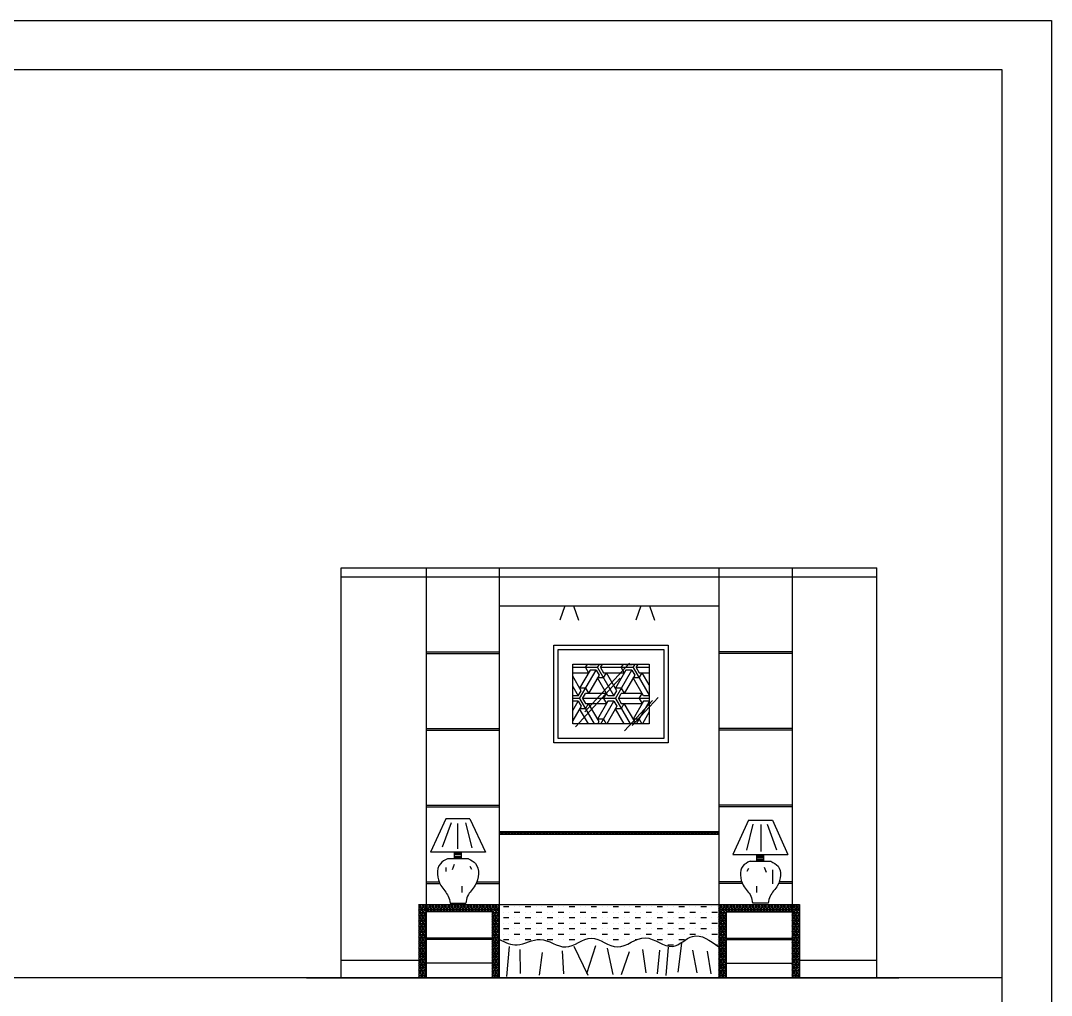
# Model space of a CAD drawing. Header units: inches. Extents: x 11.2 to 54.2, y 16.2 to 41.
# Drawn here: x 47.11 to 54.16, y 34.35 to 41.01 of the extents above; entities that cross this region are included whole.
import ezdxf

# ---------------------------------------------------------------- set-up
doc = ezdxf.new("R2010")
doc.units = ezdxf.units.IN
doc.header["$MEASUREMENT"] = 0
for name, color, linetype in [('02', 2, 'Continuous'), ('1', 1, 'Continuous'), ('4', 4, 'Continuous'), ('8', 8, 'Continuous'), ('kadrbm', 4, 'Continuous')]:
    doc.layers.add(name, color=color, linetype=linetype)

# ---------------------------------------------------------------- blocks, each defined once
blk = doc.blocks.new('kadrbm')
at = {"layer": 'kadrbm', "color": 4}
blk.add_lwpolyline([(0, 0), (0, 24.7972), (21, 24.7972), (21, 0), (0, 0)], close=True, dxfattribs=at)
blk.add_lwpolyline([(20.6631, 0.3257), (20.6631, 24.4603), (0.3369, 24.4603), (0.3369, 0.3257), (20.6631, 0.3257)], dxfattribs=at)

msp = doc.modelspace()

# ---------------------------------------------------------------- hatches: boundary and pattern name
at = {"layer": '8'}
h = msp.add_hatch(dxfattribs=at)
h.set_pattern_fill('NET3', color=256, scale=0.15, style=0)
h.set_pattern_definition([(0, (-9.664109, 46.61561), (0, 0.01875), []), (60, (-9.664109, 46.61561), (-0.0162379763, 0.009375), []), (120, (-9.664109, 46.61561), (-0.0162379763, -0.009375), [])])
h.paths.add_polyline_path([(50.3841, 35.4671), (50.3841, 35.4471), (51.8841, 35.4471), (51.8841, 35.4671)])
h = msp.add_hatch(dxfattribs=at)
h.set_pattern_fill('NET3', color=256, scale=0.15, style=0)
h.set_pattern_definition([(0, (89.734225, -0.73033), (0, 0.01875), []), (60, (89.734225, -0.73033), (-0.016237976, 0.009375), []), (120, (89.734225, -0.73033), (-0.016237976, -0.009375), [])])
h.paths.add_polyline_path([(50.3341, 34.9171), (50.3341, 34.4671), (50.3841, 34.4671), (50.3841, 34.9671), (49.8341, 34.9671), (49.8341, 34.4671), (49.8841, 34.4671), (49.8841, 34.9171)])
h.paths.add_polyline_path([(52.3841, 34.9171), (52.3841, 34.4671), (52.4341, 34.4671), (52.4341, 34.9671), (51.8841, 34.9671), (51.8841, 34.4671), (51.9341, 34.4671), (51.9341, 34.9171)])

# ---------------------------------------------------------------- linework, layer by layer
at = {"layer": '02'}
for p, q in [((50.8316, 37.0071), (50.797, 36.9096)), ((50.8902, 37.0071), (50.9249, 36.9096)), ((51.3512, 37.0071), (51.3165, 36.9096)), ((51.4098, 37.0071), (51.4444, 36.9096)), ((51.0542, 36.5862), (50.8856, 36.5862)), ((50.8856, 36.551), (50.9932, 36.551)), ((50.9324, 36.3749), (51.0442, 36.5685)), ((51.0035, 36.5685), (50.9324, 36.4453)), ((50.9731, 36.5861), (50.987, 36.6102)), ((50.9731, 36.5863), (50.9934, 36.5511)), ((51.0036, 36.6039), (50.9999, 36.6102)), ((51.044, 36.6038), (51.0034, 36.6038)), ((51.044, 36.5686), (51.0034, 36.5686)), ((51.0405, 36.6102), (51.0442, 36.6039)), ((51.0442, 36.6037), (51.048, 36.6102)), ((51.0442, 36.5687), (51.0645, 36.5335)), ((51.0543, 36.5861), (51.0683, 36.6102)), ((51.0544, 36.5863), (51.1661, 36.3927)), ((51.298, 36.5862), (51.0745, 36.5862)), ((51.0747, 36.5861), (51.0886, 36.6102)), ((51.0747, 36.5863), (51.095, 36.5511)), ((51.0948, 36.551), (51.2371, 36.551)), ((51.095, 36.5157), (51.1153, 36.5509)), ((51.1864, 36.4279), (51.1153, 36.5511)), ((51.1763, 36.3749), (51.288, 36.5685)), ((51.2474, 36.5685), (51.1763, 36.4453)), ((51.2169, 36.5861), (51.2308, 36.6102)), ((51.2169, 36.5863), (51.2372, 36.5511)), ((51.2474, 36.6039), (51.2437, 36.6102)), ((51.2879, 36.6038), (51.2472, 36.6038)), ((51.2879, 36.5686), (51.2472, 36.5686)), ((51.2844, 36.6102), (51.288, 36.6039)), ((51.288, 36.6037), (51.2918, 36.6102)), ((51.288, 36.5687), (51.3084, 36.5335)), ((51.2982, 36.5861), (51.3121, 36.6102)), ((51.2982, 36.5863), (51.4075, 36.397)), ((51.4075, 36.5862), (51.3184, 36.5862)), ((51.3185, 36.5861), (51.3324, 36.6102)), ((51.3185, 36.5863), (51.3388, 36.5511)), ((51.3387, 36.551), (51.4075, 36.551)), ((51.3388, 36.5157), (51.3591, 36.5509)), ((51.4075, 36.4674), (51.3592, 36.5511)), ((50.9426, 36.4279), (50.8856, 36.5267)), ((51.0645, 36.5333), (50.9934, 36.4101)), ((51.0948, 36.5158), (51.0542, 36.5158)), ((51.1255, 36.3927), (51.0544, 36.5159)), ((51.3083, 36.5333), (51.2372, 36.4101)), ((51.3387, 36.5158), (51.298, 36.5158)), ((51.3693, 36.3927), (51.2982, 36.5159)), ((50.8856, 36.4563), (50.9223, 36.3927)), ((50.9223, 36.3925), (50.9426, 36.4277)), ((50.9729, 36.4454), (50.9323, 36.4454)), ((50.9527, 36.3749), (50.9731, 36.4101)), ((50.9729, 36.4102), (51.1152, 36.4102)), ((50.9731, 36.4455), (50.9934, 36.4103)), ((51.095, 36.3749), (51.1153, 36.4101)), ((51.1661, 36.3925), (51.1864, 36.4277)), ((51.2168, 36.4454), (51.1761, 36.4454)), ((51.1966, 36.3749), (51.2169, 36.4101)), ((51.2168, 36.4102), (51.359, 36.4102)), ((51.2169, 36.4455), (51.2372, 36.4103)), ((51.3388, 36.3749), (51.3591, 36.4101)), ((50.9221, 36.3927), (50.8856, 36.3927)), ((50.9323, 36.3751), (50.8856, 36.3751)), ((50.9221, 36.3575), (50.8856, 36.3575)), ((50.8856, 36.2938), (50.9223, 36.3574)), ((50.9223, 36.3575), (50.9426, 36.3223)), ((50.9324, 36.3751), (51.0325, 36.2018)), ((51.1761, 36.3751), (50.9526, 36.3751)), ((50.9528, 36.3751), (50.9731, 36.3399)), ((50.9729, 36.3399), (51.1152, 36.3399)), ((50.9731, 36.3046), (50.9934, 36.3398)), ((51.0645, 36.2167), (50.9934, 36.3399)), ((51.1255, 36.3574), (51.0543, 36.2342)), ((51.0763, 36.2018), (51.1661, 36.3574)), ((51.095, 36.3751), (51.1153, 36.3399)), ((51.166, 36.3927), (51.1253, 36.3927)), ((51.166, 36.3575), (51.1253, 36.3575)), ((51.1661, 36.3575), (51.1864, 36.3223)), ((51.1763, 36.3751), (51.2763, 36.2018)), ((51.4075, 36.3751), (51.1964, 36.3751)), ((51.1966, 36.3751), (51.2169, 36.3399)), ((51.2168, 36.3399), (51.359, 36.3399)), ((51.2169, 36.3046), (51.2372, 36.3398)), ((51.3084, 36.2167), (51.2372, 36.3399)), ((51.3693, 36.3574), (51.2982, 36.2342)), ((51.3202, 36.2018), (51.4075, 36.3531)), ((51.3388, 36.3751), (51.3592, 36.3399)), ((51.4075, 36.3927), (51.3692, 36.3927)), ((51.4075, 36.3575), (51.3692, 36.3575)), ((50.9426, 36.3222), (50.8856, 36.2234)), ((50.9729, 36.3047), (50.9323, 36.3047)), ((50.9919, 36.2018), (50.9324, 36.3047)), ((51.1864, 36.3222), (51.117, 36.2018)), ((51.2168, 36.3047), (51.1761, 36.3047)), ((51.2357, 36.2018), (51.1763, 36.3047)), ((51.4075, 36.2828), (51.3608, 36.2018)), ((51.0948, 36.2343), (51.0542, 36.2343)), ((51.056, 36.2018), (51.0645, 36.2166)), ((51.095, 36.2343), (51.1138, 36.2018)), ((51.3387, 36.2343), (51.298, 36.2343)), ((51.2998, 36.2018), (51.3083, 36.2166)), ((51.3388, 36.2343), (51.3576, 36.2018)), ((50.0541, 35.5258), (49.992, 35.359)), ((50.0983, 35.5216), (50.0983, 35.3474)), ((50.152, 35.5258), (50.1962, 35.3548)), ((52.1161, 35.5172), (52.0719, 35.3375)), ((52.1698, 35.513), (52.1698, 35.3302)), ((52.214, 35.5172), (52.2761, 35.3417)), ((50.3841, 35.4471), (51.8841, 35.4471)), ((50.1246, 35.317), (50.0766, 35.317)), ((50.1246, 35.309), (50.0766, 35.309)), ((50.1246, 35.296), (50.0766, 35.2958)), ((50.1246, 35.288), (50.0766, 35.2878)), ((52.1435, 35.2998), (52.1915, 35.2998)), ((52.1435, 35.2918), (52.1915, 35.2918)), ((50.0183, 35.2212), (50.0183, 35.1939)), ((50.0741, 35.2402), (50.0615, 35.2044)), ((50.1825, 35.2297), (50.193, 35.2097)), ((52.1435, 35.2787), (52.1915, 35.2785)), ((52.1435, 35.2707), (52.1915, 35.2705)), ((52.194, 35.2229), (52.2066, 35.1871)), ((52.0856, 35.2124), (52.0751, 35.1924)), ((52.2498, 35.204), (52.2498, 35.1075)), ((50.1278, 35.0927), (50.1267, 35.0496)), ((52.1403, 35.0927), (52.1414, 35.0496)), ((50.4109, 34.9531), (50.4484, 34.9531)), ((50.4859, 34.9531), (50.4859, 34.9531)), ((50.5234, 34.9531), (50.5234, 34.9531)), ((50.5609, 34.9531), (50.5984, 34.9531)), ((50.6359, 34.9531), (50.6359, 34.9531)), ((50.6734, 34.9531), (50.6734, 34.9531)), ((50.7109, 34.9531), (50.7484, 34.9531)), ((50.7859, 34.9531), (50.7859, 34.9531)), ((50.8234, 34.9531), (50.8234, 34.9531)), ((50.8609, 34.9531), (50.8984, 34.9531)), ((50.9359, 34.9531), (50.9359, 34.9531)), ((50.9734, 34.9531), (50.9734, 34.9531)), ((51.0109, 34.9531), (51.0484, 34.9531)), ((51.0859, 34.9531), (51.0859, 34.9531)), ((51.1234, 34.9531), (51.1234, 34.9531)), ((51.1609, 34.9531), (51.1984, 34.9531)), ((51.2359, 34.9531), (51.2359, 34.9531)), ((51.2734, 34.9531), (51.2734, 34.9531)), ((51.3109, 34.9531), (51.3484, 34.9531)), ((51.3859, 34.9531), (51.3859, 34.9531)), ((51.4234, 34.9531), (51.4234, 34.9531)), ((51.4609, 34.9531), (51.4984, 34.9531)), ((51.5359, 34.9531), (51.5359, 34.9531)), ((51.5734, 34.9531), (51.5734, 34.9531)), ((51.6109, 34.9531), (51.6484, 34.9531)), ((51.6859, 34.9531), (51.6859, 34.9531)), ((51.7234, 34.9531), (51.7234, 34.9531)), ((51.7609, 34.9531), (51.7984, 34.9531)), ((51.8359, 34.9531), (51.8359, 34.9531)), ((51.8734, 34.9531), (51.8734, 34.9531)), ((50.3341, 34.9171), (49.8841, 34.9171)), ((50.3341, 34.9171), (50.3341, 34.4671)), ((50.4109, 34.9156), (50.4109, 34.9156)), ((50.4109, 34.8781), (50.4484, 34.8781)), ((50.4484, 34.9156), (50.4484, 34.9156)), ((50.4859, 34.9156), (50.5234, 34.9156)), ((50.4859, 34.8781), (50.4859, 34.8781)), ((50.5234, 34.8781), (50.5234, 34.8781)), ((50.5609, 34.9156), (50.5609, 34.9156)), ((50.5609, 34.8781), (50.5984, 34.8781)), ((50.5984, 34.9156), (50.5984, 34.9156)), ((50.6359, 34.9156), (50.6734, 34.9156)), ((50.6359, 34.8781), (50.6359, 34.8781)), ((50.6734, 34.8781), (50.6734, 34.8781)), ((50.7109, 34.9156), (50.7109, 34.9156)), ((50.7109, 34.8781), (50.7484, 34.8781)), ((50.7484, 34.9156), (50.7484, 34.9156)), ((50.7859, 34.9156), (50.8234, 34.9156)), ((50.7859, 34.8781), (50.7859, 34.8781)), ((50.8234, 34.8781), (50.8234, 34.8781)), ((50.8609, 34.9156), (50.8609, 34.9156)), ((50.8609, 34.8781), (50.8984, 34.8781)), ((50.8984, 34.9156), (50.8984, 34.9156)), ((50.9359, 34.9156), (50.9734, 34.9156)), ((50.9359, 34.8781), (50.9359, 34.8781)), ((50.9734, 34.8781), (50.9734, 34.8781)), ((51.0109, 34.9156), (51.0109, 34.9156)), ((51.0109, 34.8781), (51.0484, 34.8781)), ((51.0484, 34.9156), (51.0484, 34.9156)), ((51.0859, 34.9156), (51.1234, 34.9156)), ((51.0859, 34.8781), (51.0859, 34.8781)), ((51.1234, 34.8781), (51.1234, 34.8781)), ((51.1609, 34.9156), (51.1609, 34.9156)), ((51.1609, 34.8781), (51.1984, 34.8781)), ((51.1984, 34.9156), (51.1984, 34.9156)), ((51.2359, 34.9156), (51.2734, 34.9156)), ((51.2359, 34.8781), (51.2359, 34.8781)), ((51.2734, 34.8781), (51.2734, 34.8781)), ((51.3109, 34.9156), (51.3109, 34.9156)), ((51.3109, 34.8781), (51.3484, 34.8781)), ((51.3484, 34.9156), (51.3484, 34.9156)), ((51.3859, 34.9156), (51.4234, 34.9156)), ((51.3859, 34.8781), (51.3859, 34.8781)), ((51.4234, 34.8781), (51.4234, 34.8781)), ((51.4609, 34.9156), (51.4609, 34.9156)), ((51.4609, 34.8781), (51.4984, 34.8781)), ((51.4984, 34.9156), (51.4984, 34.9156)), ((51.5359, 34.9156), (51.5734, 34.9156)), ((51.5359, 34.8781), (51.5359, 34.8781)), ((51.5734, 34.8781), (51.5734, 34.8781)), ((51.6109, 34.9156), (51.6109, 34.9156)), ((51.6109, 34.8781), (51.6484, 34.8781)), ((51.6484, 34.9156), (51.6484, 34.9156)), ((51.6859, 34.9156), (51.7234, 34.9156)), ((51.6859, 34.8781), (51.6859, 34.8781)), ((51.7234, 34.8781), (51.7234, 34.8781)), ((51.7609, 34.9156), (51.7609, 34.9156)), ((51.7609, 34.8781), (51.7984, 34.8781)), ((51.7984, 34.9156), (51.7984, 34.9156)), ((51.8359, 34.9156), (51.8734, 34.9156)), ((51.8359, 34.8781), (51.8359, 34.8781)), ((51.8734, 34.8781), (51.8734, 34.8781)), ((51.9341, 34.9171), (51.9341, 34.4671)), ((51.9341, 34.9171), (52.3841, 34.9171)), ((50.4109, 34.8406), (50.4109, 34.8406)), ((50.4109, 34.8031), (50.4484, 34.8031)), ((50.4484, 34.8406), (50.4484, 34.8406)), ((50.4859, 34.8406), (50.5234, 34.8406)), ((50.4859, 34.8031), (50.4859, 34.8031)), ((50.5234, 34.8031), (50.5234, 34.8031)), ((50.5609, 34.8406), (50.5609, 34.8406)), ((50.5609, 34.8031), (50.5984, 34.8031)), ((50.5984, 34.8406), (50.5984, 34.8406)), ((50.6359, 34.8406), (50.6734, 34.8406)), ((50.6359, 34.8031), (50.6359, 34.8031)), ((50.6734, 34.8031), (50.6734, 34.8031)), ((50.7109, 34.8406), (50.7109, 34.8406)), ((50.7109, 34.8031), (50.7484, 34.8031)), ((50.7484, 34.8406), (50.7484, 34.8406)), ((50.7859, 34.8406), (50.8234, 34.8406)), ((50.7859, 34.8031), (50.7859, 34.8031)), ((50.8234, 34.8031), (50.8234, 34.8031)), ((50.8609, 34.8406), (50.8609, 34.8406)), ((50.8609, 34.8031), (50.8984, 34.8031)), ((50.8984, 34.8406), (50.8984, 34.8406)), ((50.9359, 34.8406), (50.9734, 34.8406)), ((50.9359, 34.8031), (50.9359, 34.8031)), ((50.9734, 34.8031), (50.9734, 34.8031)), ((51.0109, 34.8406), (51.0109, 34.8406)), ((51.0109, 34.8031), (51.0484, 34.8031)), ((51.0484, 34.8406), (51.0484, 34.8406)), ((51.0859, 34.8406), (51.1234, 34.8406)), ((51.0859, 34.8031), (51.0859, 34.8031)), ((51.1234, 34.8031), (51.1234, 34.8031)), ((51.1609, 34.8406), (51.1609, 34.8406)), ((51.1609, 34.8031), (51.1984, 34.8031)), ((51.1984, 34.8406), (51.1984, 34.8406)), ((51.2359, 34.8406), (51.2734, 34.8406)), ((51.2359, 34.8031), (51.2359, 34.8031)), ((51.2734, 34.8031), (51.2734, 34.8031)), ((51.3109, 34.8406), (51.3109, 34.8406)), ((51.3109, 34.8031), (51.3484, 34.8031)), ((51.3484, 34.8406), (51.3484, 34.8406)), ((51.3859, 34.8406), (51.4234, 34.8406)), ((51.3859, 34.8031), (51.3859, 34.8031)), ((51.4234, 34.8031), (51.4234, 34.8031)), ((51.4609, 34.8406), (51.4609, 34.8406)), ((51.4609, 34.8031), (51.4984, 34.8031)), ((51.4984, 34.8406), (51.4984, 34.8406)), ((51.5359, 34.8406), (51.5734, 34.8406)), ((51.5359, 34.8031), (51.5359, 34.8031)), ((51.5734, 34.8031), (51.5734, 34.8031)), ((51.6109, 34.8406), (51.6109, 34.8406)), ((51.6109, 34.8031), (51.6484, 34.8031)), ((51.6484, 34.8406), (51.6484, 34.8406)), ((51.6859, 34.8406), (51.7234, 34.8406)), ((51.6859, 34.8031), (51.6859, 34.8031)), ((51.7234, 34.8031), (51.7234, 34.8031)), ((51.7609, 34.8406), (51.7609, 34.8406)), ((51.7609, 34.8031), (51.7984, 34.8031)), ((51.7984, 34.8406), (51.7984, 34.8406)), ((51.8359, 34.8406), (51.8734, 34.8406)), ((51.8359, 34.8031), (51.8359, 34.8031)), ((51.8734, 34.8031), (51.8734, 34.8031)), ((50.3341, 34.7371), (49.8841, 34.7371)), ((50.3341, 34.7271), (49.8841, 34.7271)), ((50.4109, 34.7656), (50.4109, 34.7656)), ((50.4109, 34.7281), (50.4484, 34.7281)), ((50.4484, 34.7656), (50.4484, 34.7656)), ((50.4859, 34.7656), (50.5234, 34.7656)), ((50.4859, 34.7281), (50.4859, 34.7281)), ((50.5234, 34.7281), (50.5234, 34.7281)), ((50.5609, 34.7656), (50.5609, 34.7656)), ((50.5609, 34.7281), (50.5984, 34.7281)), ((50.5984, 34.7656), (50.5984, 34.7656)), ((50.6359, 34.7656), (50.6734, 34.7656)), ((50.6359, 34.7281), (50.6359, 34.7281)), ((50.6734, 34.7281), (50.6734, 34.7281)), ((50.7109, 34.7656), (50.7109, 34.7656)), ((50.7109, 34.7281), (50.7484, 34.7281)), ((50.7484, 34.7656), (50.7484, 34.7656)), ((50.7859, 34.7656), (50.8234, 34.7656)), ((50.7859, 34.7281), (50.7859, 34.7281)), ((50.8234, 34.7281), (50.8234, 34.7281)), ((50.8609, 34.7656), (50.8609, 34.7656)), ((50.8609, 34.7281), (50.8984, 34.7281)), ((50.8984, 34.7656), (50.8984, 34.7656)), ((50.9359, 34.7656), (50.9734, 34.7656)), ((50.9359, 34.7281), (50.9359, 34.7281)), ((50.9734, 34.7281), (50.9734, 34.7281)), ((51.0109, 34.7656), (51.0109, 34.7656)), ((51.0484, 34.7656), (51.0484, 34.7656)), ((51.0859, 34.7656), (51.1234, 34.7656)), ((51.0859, 34.7281), (51.0859, 34.7281)), ((51.1234, 34.7281), (51.1234, 34.7281)), ((51.1609, 34.7656), (51.1609, 34.7656)), ((51.1609, 34.7281), (51.1984, 34.7281)), ((51.1984, 34.7656), (51.1984, 34.7656)), ((51.2359, 34.7656), (51.2734, 34.7656)), ((51.2359, 34.7281), (51.2359, 34.7281)), ((51.2734, 34.7281), (51.2734, 34.7281)), ((51.3109, 34.7656), (51.3109, 34.7656)), ((51.3109, 34.7281), (51.3253, 34.7281)), ((51.3484, 34.7656), (51.3484, 34.7656)), ((51.3859, 34.7656), (51.4234, 34.7656)), ((51.4609, 34.7656), (51.4609, 34.7656)), ((51.4609, 34.7281), (51.4984, 34.7281)), ((51.4984, 34.7656), (51.4984, 34.7656)), ((51.5359, 34.7656), (51.5734, 34.7656)), ((51.5359, 34.7281), (51.5359, 34.7281)), ((51.5734, 34.7281), (51.5734, 34.7281)), ((51.6109, 34.7656), (51.6109, 34.7656)), ((51.6109, 34.7281), (51.6484, 34.7281)), ((51.6484, 34.7656), (51.6484, 34.7656)), ((51.6859, 34.7656), (51.7234, 34.7656)), ((51.7609, 34.7656), (51.7609, 34.7656)), ((51.7984, 34.7656), (51.7984, 34.7656)), ((51.8359, 34.7656), (51.8734, 34.7656)), ((51.8359, 34.7281), (51.8359, 34.7281)), ((51.8734, 34.7281), (51.8734, 34.7281)), ((51.9341, 34.7371), (52.3841, 34.7371)), ((51.9341, 34.7271), (52.3841, 34.7271)), ((50.4497, 34.6801), (50.4315, 34.4752)), ((50.5228, 34.6598), (50.5248, 34.4955)), ((50.8131, 34.6496), (50.8212, 34.4934)), ((50.8923, 34.6821), (50.9877, 34.4853)), ((51.0405, 34.6841), (50.9796, 34.4934)), ((51.1196, 34.6679), (51.1582, 34.4894)), ((51.3612, 34.6598), (51.3835, 34.5015)), ((51.4769, 34.6557), (51.4627, 34.4934)), ((51.5373, 34.6755), (51.521, 34.4827)), ((51.5359, 34.6906), (51.5734, 34.6906)), ((51.6271, 34.7024), (51.6028, 34.5056)), ((51.7022, 34.6557), (51.7327, 34.5015)), ((51.8658, 34.6906), (51.8734, 34.6906)), ((50.6771, 34.6395), (50.6568, 34.4853)), ((51.2699, 34.6435), (51.215, 34.4873)), ((51.8037, 34.6476), (51.8281, 34.4934)), ((49.0666, 34.4671), (53.1132, 34.4671))]:
    msp.add_line(p, q, dxfattribs=at)
msp.add_spline([(50.384, 34.7279), (50.5047, 34.6908), (50.6625, 34.7288), (50.8374, 34.6775), (51.0123, 34.7364), (51.1892, 34.6775), (51.3812, 34.7402), (51.5675, 34.6813), (51.7044, 34.7497), (51.8842, 34.6773)], degree=3, dxfattribs=at)
at = {"layer": '1'}
for p, q in [((49.3032, 34.4671), (49.3032, 37.2671)), ((49.3032, 37.2671), (52.9632, 37.2671)), ((49.8832, 37.2671), (49.8832, 34.4671)), ((50.3832, 37.2671), (50.3832, 34.4671)), ((51.8832, 37.2671), (51.8832, 34.4671)), ((52.3832, 37.2671), (52.3832, 34.4671)), ((52.9632, 34.4671), (52.9632, 37.2671)), ((49.3032, 37.2071), (52.9632, 37.2071)), ((50.3832, 37.0071), (51.8832, 37.0071)), ((49.8832, 36.6931), (50.3832, 36.6931)), ((50.7556, 36.7402), (51.5375, 36.7402)), ((50.7556, 36.0718), (50.7556, 36.7402)), ((50.7856, 36.7102), (51.5075, 36.7102)), ((50.7856, 36.1018), (50.7856, 36.7102)), ((51.5075, 36.7102), (51.5075, 36.1018)), ((51.5375, 36.7402), (51.5375, 36.0718)), ((52.3832, 36.6931), (51.8832, 36.6931)), ((49.8832, 36.6831), (50.3832, 36.6831)), ((52.3832, 36.6831), (51.8832, 36.6831)), ((50.8856, 36.6102), (51.4075, 36.6102)), ((50.8856, 36.2018), (50.8856, 36.6102)), ((51.4075, 36.6102), (51.4075, 36.2018)), ((51.4075, 36.2018), (50.8856, 36.2018)), ((49.8832, 36.1691), (50.3832, 36.1691)), ((49.8832, 36.1591), (50.3832, 36.1591)), ((52.3832, 36.1691), (51.8832, 36.1691)), ((52.3832, 36.1591), (51.8832, 36.1591)), ((51.5375, 36.0718), (50.7556, 36.0718)), ((51.5075, 36.1018), (50.7856, 36.1018)), ((49.8832, 35.6451), (50.3832, 35.6451)), ((52.3832, 35.6451), (51.8832, 35.6451)), ((49.8832, 35.6351), (50.3832, 35.6351)), ((52.3832, 35.6351), (51.8832, 35.6351)), ((50.0181, 35.5532), (49.9126, 35.325)), ((50.1831, 35.5532), (50.0181, 35.5532)), ((50.1831, 35.5532), (50.2886, 35.325)), ((52.085, 35.5446), (51.9795, 35.3078)), ((52.085, 35.5446), (52.2501, 35.5446)), ((52.2501, 35.5446), (52.3555, 35.3078)), ((50.3841, 35.4671), (51.8841, 35.4671)), ((50.2886, 35.325), (49.9126, 35.325)), ((50.0766, 35.2799), (50.0766, 35.325)), ((50.1246, 35.2799), (50.1246, 35.325)), ((51.9795, 35.3078), (52.3555, 35.3078)), ((52.1435, 35.2626), (52.1435, 35.3078)), ((52.1915, 35.2626), (52.1915, 35.3078)), ((50.1719, 35.2803), (50.0293, 35.2796)), ((50.1719, 35.2803), (50.1719, 35.2803)), ((52.0962, 35.263), (52.0962, 35.263)), ((52.0962, 35.263), (52.2389, 35.2623)), ((49.8832, 35.1211), (49.9722, 35.1211)), ((49.8832, 35.1111), (49.9765, 35.1111)), ((50.2244, 35.1111), (50.3832, 35.1111)), ((50.2287, 35.1211), (50.3832, 35.1211)), ((52.04, 35.1211), (51.8832, 35.1211)), ((52.044, 35.1111), (51.8832, 35.1111)), ((52.3832, 35.1111), (52.2913, 35.1111)), ((52.3832, 35.1211), (52.2953, 35.1211)), ((49.8341, 34.9671), (49.8341, 34.4671)), ((49.8341, 34.9671), (52.4341, 34.9671)), ((50.0476, 34.9758), (50.1536, 34.9758)), ((52.2206, 34.9758), (52.1145, 34.9758)), ((52.4341, 34.9671), (52.4341, 34.4671)), ((49.3032, 34.5871), (49.8341, 34.5871)), ((52.4341, 34.5871), (52.9632, 34.5871)), ((50.3341, 34.5671), (49.8841, 34.5671)), ((51.9341, 34.5671), (52.3841, 34.5671))]:
    msp.add_line(p, q, dxfattribs=at)
for points in [[(50.0293, 35.2796), (49.9805, 35.2461), (49.9835, 35.0977), (50.0343, 35.0245), (50.0476, 34.9758)], [(50.1719, 35.2803), (50.2207, 35.2467), (50.2177, 35.0983), (50.1668, 35.0252), (50.1536, 34.9758)], [(52.0962, 35.263), (52.0474, 35.2294), (52.0505, 35.0983), (52.1013, 35.0252), (52.1145, 34.9758)], [(52.2389, 35.2623), (52.2877, 35.2288), (52.2846, 35.0977), (52.2338, 35.0245), (52.2206, 34.9758)]]:
    msp.add_spline(points, degree=3, dxfattribs=at)
at = {"layer": '4'}
for p, q in [((51.2735, 36.6157), (50.968, 36.2836)), ((51.2092, 36.5139), (50.9037, 36.1818)), ((51.4295, 36.3609), (51.2389, 36.1536)), ((51.4685, 36.382), (51.2906, 36.1898)), ((53.8184, 34.4671), (33.4922, 34.4671))]:
    msp.add_line(p, q, dxfattribs=at)

# ---------------------------------------------------------------- block references
at = {"layer": 'kadrbm'}
msp.add_blockref('kadrbm', (33.1553, 16.2093), dxfattribs=at)

doc.saveas('drawing.dxf')
